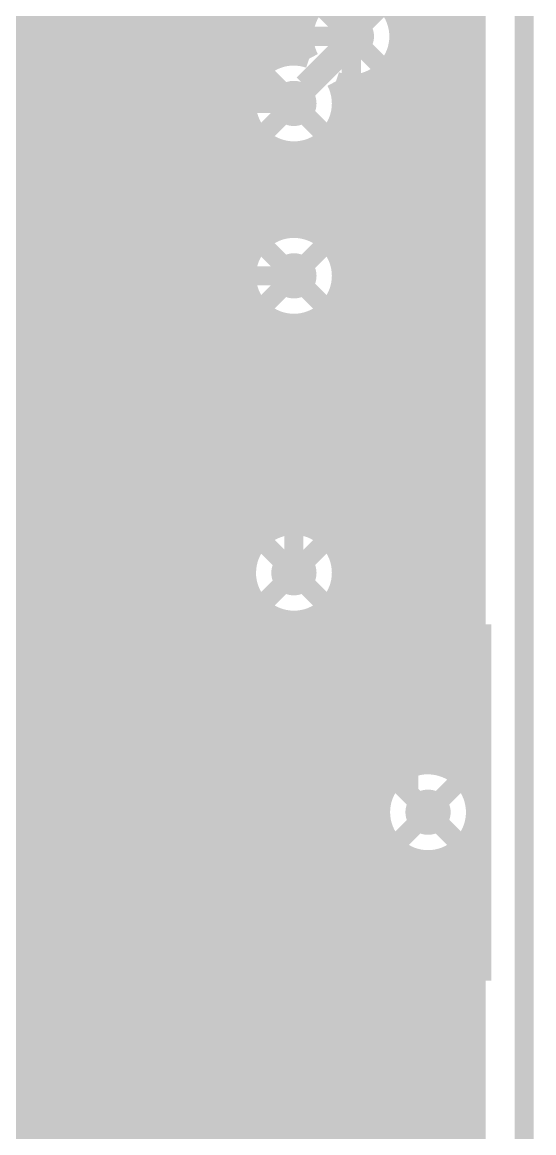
# Model space of a CAD drawing. Extents: x -3 to 92, y -53 to 125.
# Drawn here: x 80.34 to 87.13, y 92.78 to 107.5 of the extents above; entities that cross this region are included whole.
import ezdxf

# ---------------------------------------------------------------- set-up
doc = ezdxf.new("R2010")
doc.units = 0
doc.header["$MEASUREMENT"] = 0
doc.layers.get('0').update_dxf_attribs({"linetype": 'CONTINUOUS'})
for name, color, linetype in [('23-325-0_AST', 7, 'CONTINUOUS'), ('23-325-0_BOT', 7, 'CONTINUOUS'), ('23-325-0_DRD', 2, 'CONTINUOUS'), ('23-325-0_IN1', 4, 'CONTINUOUS'), ('23-325-0_IN2', 3, 'CONTINUOUS'), ('23-325-0_SMB', 5, 'CONTINUOUS'), ('23-325-0_SMT', 10, 'CONTINUOUS'), ('23-325-0_SPT', 14, 'CONTINUOUS'), ('23-325-0_SST', 9, 'CONTINUOUS'), ('23-325-0_TOP', 12, 'CONTINUOUS'), ('THRUHOLE_TAP', 8, 'CONTINUOUS')]:
    doc.layers.add(name, color=color, linetype=linetype)

# ---------------------------------------------------------------- blocks, each defined once
blk = doc.blocks.new('RECTANGLE_55')
blk.add_solid([(0.84963, 0.35052), (0.84963, -0.35052), (-0.84963, 0.35052), (-0.84963, -0.35052)])
blk = doc.blocks.new('ROUND_68')
at = {"const_width": 0.29972}
blk.add_lwpolyline([(-0.14986, 0, 1), (0.14986, 0, 1)], format="xyb", close=True, dxfattribs=at)
blk = doc.blocks.new('ROUND_78')
at = {"const_width": 0.29972}
blk.add_lwpolyline([(-0.14986, 0, 1), (0.14986, 0, 1)], format="xyb", close=True, dxfattribs=at)
blk = doc.blocks.new('ROUND_79')
at = {"const_width": 0.29972}
blk.add_lwpolyline([(-0.14986, 0, 1), (0.14986, 0, 1)], format="xyb", close=True, dxfattribs=at)
blk = doc.blocks.new('RECTANGLE_9')
blk.add_solid([(1.6002, 0.8001), (1.6002, -0.8001), (-1.6002, 0.8001), (-1.6002, -0.8001)])
blk = doc.blocks.new('RECTANGLE_17')
blk.add_solid([(0.508, 0.635), (0.508, -0.635), (-0.508, 0.635), (-0.508, -0.635)])
blk = doc.blocks.new('ROUND_84')
at = {"const_width": 0.10033}
blk.add_lwpolyline([(-0.050164, 0, 1), (0.050164, 0, 1)], format="xyb", close=True, dxfattribs=at)

msp = doc.modelspace()

# ---------------------------------------------------------------- linework, layer by layer
at = {"layer": '23-325-0_AST'}
for points, const_width in [([(87.00008, -5.00126), (87.00008, 124.99848), (-2.99974, 124.99848), (-2.99974, -5.00126), (87.00008, -5.00126)], 0.254), ([(70.0659, 99.31654), (74.56424, 99.31654), (74.56424, 100.31476), (76.56576, 100.31476), (76.56576, 99.31654), (81.0641, 99.31654), (81.0641, 115.31346), (76.56576, 115.31346), (76.56576, 114.31524), (74.56424, 114.31524), (74.56424, 115.31346), (71.5645, 115.31346), (70.0659, 113.81486), (70.0659, 99.31654)], 0.1524), ([(86.487, 99.441), (86.487, 94.869), (84.709, 94.869), (84.455, 95.123), (84.201, 94.869), (82.423, 94.869), (82.423, 99.441), (86.487, 99.441)], 0.1524), ([(85.07984, 98.12274), (85.07984, 97.64776), (84.4042, 98.12274), (84.23402, 98.12274), (84.06384, 98.06178), (84.06384, 97.70618), (84.23402, 97.64776)], 0.1524), ([(80.76946, 95.71482), (80.76946, 96.51492), (79.36992, 97.91446), (78.56982, 97.91446), (78.56982, 97.67316)], 0.1524), ([(85.07984, 97.28454), (85.07984, 97.04578)], 0.1524), ([(85.07984, 97.16516), (84.06384, 97.16516), (84.23402, 97.04578)], 0.1524), ([(84.9122, 96.09074), (85.07984, 96.14916), (85.07984, 96.38538), (84.9122, 96.44634), (84.74202, 96.56318), (84.23402, 96.56318), (84.06384, 96.50476), (84.06384, 96.14916), (84.23402, 96.09074), (84.9122, 96.09074)], 0.1524), ([(84.74202, 96.32696), (85.07984, 96.56318)], 0.1524), ([(80.52816, 95.71482), (80.76946, 95.71482), (80.76946, 94.94012), (80.76946, 94.28988), (80.76946, 93.51518), (80.52816, 93.51518)], 0.1524), ([(80.76946, 94.28988), (81.11998, 94.28988), (81.11998, 94.94012), (80.76946, 94.94012)], 0.1524), ([(80.6196, 94.615), (80.11922, 94.615)], 0.1524), ([(78.56982, 91.55684), (78.56982, 91.31554), (79.36992, 91.31554), (80.76946, 92.71508), (80.76946, 93.51518)], 0.1524)]:
    msp.add_lwpolyline(points, dxfattribs=dict(at, const_width=const_width))
at = {"layer": '23-325-0_AST', "const_width": 0.1524}
for points in [[(80.6196, 94.615, 0.4142136), (77.47, 97.7646)], [(80.52816, 95.71482, 0.2237066), (78.56982, 97.67316)], [(77.47, 91.4654, 0.4142136), (80.6196, 94.615)], [(78.56982, 91.55684, 0.2237066), (80.52816, 93.51518)]]:
    msp.add_lwpolyline(points, format="xyb", dxfattribs=at)
at = {"layer": '23-325-0_BOT', "const_width": 0.254}
for points in [[(80.3656, 116.56314), (80.3656, 72.54748)], [(80.5942, 116.33708), (80.5942, 69.81952)], [(80.8228, 116.13642), (80.8228, 69.84238)], [(81.0514, 115.95862), (81.0514, 69.77888)], [(81.28, 115.80114), (81.28, 69.58584)], [(81.5086, 115.66144), (81.5086, 58.8772)], [(81.7372, 115.53952), (81.7372, 98.7552)], [(86.233, 115.52428), (86.233, 97.39884)], [(85.852, 115.3541), (85.852, 97.64522)], [(86.0806, 115.45062), (86.0806, 97.5487)], [(85.3948, 115.19662), (85.3948, 97.56394)], [(85.6234, 115.26774), (85.6234, 97.6503)], [(83.1088, 115.07724), (83.1088, 58.8772)], [(81.9658, 113.47704), (81.9658, 101.15296)], [(82.8802, 113.49482), (82.8802, 101.13518)], [(82.1944, 113.32718), (82.1944, 101.30028)], [(82.423, 113.28908), (82.423, 101.34092)], [(82.6516, 113.3348), (82.6516, 101.2952)], [(83.3374, 109.05998), (83.3374, 106.58348)], [(83.566, 108.71708), (83.566, 106.92638)], [(83.7946, 108.60786), (83.7946, 107.0356)], [(84.0232, 108.59516), (84.0232, 107.05084)], [(84.09178, 107.442), (65.39484, 107.442)], [(86.233, 107.442), (85.32622, 107.442)], [(84.0867, 107.2134), (70.69328, 107.2134)], [(86.233, 107.2134), (85.3313, 107.2134)], [(83.6549, 106.9848), (70.90918, 106.9848)], [(86.233, 106.9848), (85.24494, 106.9848)], [(85.1662, 106.88066), (85.1662, 97.31756)], [(83.41106, 106.7562), (70.98284, 106.7562)], [(84.709, 106.68508), (84.709, 58.8772)], [(84.9376, 106.72826), (84.9376, 58.8772)], [(86.233, 106.7562), (84.99856, 106.7562)], [(83.3247, 106.5276), (70.9676, 106.5276)], [(86.233, 106.5276), (84.5693, 106.5276)], [(83.32978, 106.299), (70.85838, 106.299)], [(83.3374, 106.26598), (83.3374, 104.29748)], [(86.233, 106.299), (84.56422, 106.299)], [(83.4263, 106.0704), (70.51548, 106.0704)], [(86.233, 106.0704), (84.4677, 106.0704)], [(84.4804, 106.09072), (84.4804, 104.47528)], [(83.566, 105.92308), (83.566, 104.64038)], [(83.71078, 105.8418), (70.8152, 105.8418)], [(83.7946, 105.81386), (83.7946, 104.7496)], [(84.0232, 105.80116), (84.0232, 104.76484)], [(86.233, 105.8418), (84.18322, 105.8418)], [(84.2518, 105.87482), (84.2518, 104.69118)], [(86.233, 105.6132), (70.9549, 105.6132)], [(86.233, 105.3846), (70.98792, 105.3846)], [(86.233, 105.156), (70.93458, 105.156)], [(86.233, 104.9274), (70.76186, 104.9274)], [(83.6549, 104.6988), (70.64756, 104.6988)], [(86.233, 104.6988), (84.23656, 104.6988)], [(83.41106, 104.4702), (70.89394, 104.4702)], [(86.233, 104.4702), (84.48294, 104.4702)], [(83.3247, 104.2416), (70.9803, 104.2416)], [(86.233, 104.2416), (84.5693, 104.2416)], [(83.32978, 104.013), (70.97522, 104.013)], [(86.233, 104.013), (84.56422, 104.013)], [(83.3374, 103.97998), (83.3374, 100.36048)], [(83.4263, 103.7844), (70.8787, 103.7844)], [(86.233, 103.7844), (84.4677, 103.7844)], [(84.4804, 103.80472), (84.4804, 100.53828)], [(83.71078, 103.5558), (70.59422, 103.5558)], [(83.566, 103.63708), (83.566, 100.70338)], [(86.233, 103.5558), (84.18322, 103.5558)], [(84.2518, 103.58882), (84.2518, 100.75418)], [(83.7946, 103.52786), (83.7946, 100.8126)], [(84.0232, 103.51516), (84.0232, 100.82784)], [(86.233, 103.3272), (65.8622, 103.3272)], [(86.233, 103.0986), (65.8622, 103.0986)], [(86.233, 102.87), (65.8622, 102.87)], [(86.233, 102.6414), (65.8622, 102.6414)], [(86.233, 102.4128), (65.8622, 102.4128)], [(86.233, 102.1842), (65.8622, 102.1842)], [(86.233, 101.9556), (65.8622, 101.9556)], [(86.233, 101.727), (65.8622, 101.727)], [(86.233, 101.4984), (65.8622, 101.4984)], [(82.12328, 101.2698), (69.00418, 101.2698)], [(86.233, 101.2698), (82.70494, 101.2698)], [(81.8769, 101.0412), (69.25056, 101.0412)], [(86.233, 101.0412), (82.95132, 101.0412)], [(81.79308, 100.8126), (69.33692, 100.8126)], [(83.78698, 100.8126), (83.03514, 100.8126)], [(86.233, 100.8126), (84.10448, 100.8126)], [(81.79816, 100.584), (69.33184, 100.584)], [(83.44408, 100.584), (83.03006, 100.584)], [(86.233, 100.584), (84.44738, 100.584)], [(81.89468, 100.3554), (69.23532, 100.3554)], [(83.33486, 100.3554), (82.93354, 100.3554)], [(86.233, 100.3554), (84.5566, 100.3554)], [(81.9658, 100.26904), (81.9658, 98.8949)], [(82.8802, 100.28682), (82.8802, 88.94318)], [(82.17916, 100.1268), (68.95084, 100.1268)], [(82.1944, 100.11918), (82.1944, 98.92792)], [(82.423, 100.08108), (82.423, 98.87458)], [(83.32216, 100.1268), (82.64906, 100.1268)], [(82.6516, 100.1268), (82.6516, 98.70186)], [(83.3374, 100.04298), (83.3374, 58.8772)], [(86.233, 100.1268), (84.57184, 100.1268)], [(83.39582, 99.8982), (65.8622, 99.8982)], [(84.4804, 99.86772), (84.4804, 85.18906)], [(86.233, 99.8982), (84.49818, 99.8982)], [(83.61172, 99.6696), (67.84848, 99.6696)], [(83.566, 99.70008), (83.566, 85.07984)], [(83.7946, 99.59086), (83.7946, 85.27288)], [(84.0232, 99.57816), (84.0232, 85.33638)], [(84.2518, 99.65182), (84.2518, 85.31352)], [(86.233, 99.6696), (84.28228, 99.6696)], [(86.233, 99.441), (68.19138, 99.441)], [(86.233, 99.2124), (68.3006, 99.2124)], [(86.233, 98.9838), (68.31584, 98.9838)], [(81.73466, 98.7552), (68.24218, 98.7552)], [(86.233, 98.7552), (82.6008, 98.7552)], [(81.58226, 98.5266), (68.02628, 98.5266)], [(86.233, 98.5266), (82.75574, 98.5266)], [(81.53908, 98.298), (65.8622, 98.298)], [(86.233, 98.298), (82.79892, 98.298)], [(81.58226, 98.0694), (65.8622, 98.0694)], [(86.233, 98.0694), (82.75574, 98.0694)], [(81.73466, 97.8408), (65.8622, 97.8408)], [(81.7372, 97.83826), (81.7372, 58.8772)], [(86.233, 97.8408), (82.6008, 97.8408)], [(82.6516, 97.8916), (82.6516, 89.1032)], [(81.9658, 97.7011), (81.9658, 88.96096)], [(82.1944, 97.66808), (82.1944, 89.10828)], [(82.423, 97.72142), (82.423, 89.14892)], [(85.48878, 97.6122), (65.8622, 97.6122)], [(86.233, 97.6122), (85.96122, 97.6122)], [(85.2043, 97.3836), (65.8622, 97.3836)], [(85.10778, 97.155), (65.8622, 97.155)], [(85.1027, 96.9264), (66.52006, 96.9264)], [(85.18906, 96.6978), (66.64452, 96.6978)], [(85.1662, 96.7359), (85.1662, 69.50456)], [(86.233, 96.65462), (86.233, 69.58584)], [(85.3948, 96.49206), (85.3948, 69.75094)], [(86.0806, 96.5073), (86.0806, 69.7357)], [(85.4329, 96.4692), (66.66738, 96.4692)], [(85.6234, 96.4057), (85.6234, 69.8373)], [(85.852, 96.41078), (85.852, 69.83222)], [(86.233, 96.4692), (86.01456, 96.4692)], [(86.233, 96.2406), (66.60388, 96.2406)], [(86.233, 96.012), (66.4972, 96.012)], [(86.233, 95.7834), (66.4972, 95.7834)], [(86.233, 95.5548), (66.4972, 95.5548)], [(86.233, 95.3262), (66.4972, 95.3262)], [(86.233, 95.0976), (66.4972, 95.0976)], [(86.233, 94.869), (66.4972, 94.869)], [(86.233, 94.6404), (66.4972, 94.6404)], [(86.233, 94.4118), (66.4972, 94.4118)], [(86.233, 94.1832), (66.4972, 94.1832)], [(86.233, 93.9546), (66.4972, 93.9546)], [(86.233, 93.726), (66.4972, 93.726)], [(86.233, 93.4974), (66.4972, 93.4974)], [(86.233, 93.2688), (66.4972, 93.2688)], [(86.233, 93.0402), (66.4972, 93.0402)], [(86.233, 92.8116), (66.4972, 92.8116)]]:
    msp.add_lwpolyline(points, dxfattribs=at)
for points in [[(84.709, 107.94492, 0.4142136), (84.07908, 107.315)], [(85.33892, 107.315, 0.4142136), (84.709, 107.94492)], [(84.07908, 107.315, 0.1219058), (84.15179, 107.0212)], [(84.709, 106.68508, 0.4142136), (85.33892, 107.315)], [(83.947, 107.05592, 0.4142136), (83.31708, 106.426)], [(84.1502, 107.02036, 0.0825425), (83.947, 107.05413)], [(84.50326, 106.7181, 0.0831731), (84.709, 106.68364)], [(84.57692, 106.426, 0.1214763), (84.5047, 106.71886)], [(83.31708, 106.426, 0.4142136), (83.947, 105.79608)], [(83.947, 105.79608, 0.4142136), (84.57692, 106.426)], [(83.947, 104.76992, 0.4142136), (83.31708, 104.14)], [(84.57692, 104.14, 0.4142136), (83.947, 104.76992)], [(83.31708, 104.14, 0.4142136), (83.947, 103.51008)], [(83.947, 103.51008, 0.4142136), (84.57692, 104.14)], [(82.41538, 101.34092, 0.4142136), (81.78546, 100.711)], [(83.0453, 100.711, 0.4142136), (82.41538, 101.34092)], [(83.947, 100.83292, 0.4142136), (83.31708, 100.203)], [(84.57692, 100.203, 0.4142136), (83.947, 100.83292)], [(81.78546, 100.711, 0.4142136), (82.41538, 100.08108)], [(82.41538, 100.08108, 0.4142136), (83.0453, 100.711)], [(83.31708, 100.203, 0.4142136), (83.947, 99.57308)], [(83.947, 99.57308, 0.4142136), (84.57692, 100.203)], [(82.169, 98.92792, 0.4142136), (81.53908, 98.298)], [(82.169, 98.92792, 0.4142136), (81.53908, 98.298)], [(82.79892, 98.298, 0.4142136), (82.169, 98.92792)], [(82.79892, 98.298, 0.4142136), (82.169, 98.92792)], [(81.53908, 98.298, 0.4142136), (82.169, 97.66808)], [(81.53908, 98.298, 0.4142136), (82.169, 97.66808)], [(82.169, 97.66808, 0.4142136), (82.79892, 98.298)], [(82.169, 97.66808, 0.4142136), (82.79892, 98.298)], [(85.725, 97.65792, 0.4142136), (85.09508, 97.028)], [(86.233, 97.39884, 0.2394815), (85.725, 97.65696)], [(85.09508, 97.028, 0.4142136), (85.725, 96.39808)], [(85.725, 96.39808, 0.238621), (86.23257, 96.65494)]]:
    msp.add_lwpolyline(points, format="xyb", dxfattribs=at)
at = {"layer": '23-325-0_DRD', "const_width": 0.254}
for points in [[(87.00008, -5.00126), (87.00008, 124.99848), (-2.99974, 124.99848), (-2.99974, -5.00126), (87.00008, -5.00126)], [(85.344, 107.95), (84.074, 106.68)], [(85.344, 106.68), (84.074, 107.95)], [(84.582, 107.061), (83.312, 105.791)], [(84.582, 105.791), (83.312, 107.061)], [(84.582, 104.775), (83.312, 103.505)], [(84.582, 103.505), (83.312, 104.775)], [(83.05038, 101.346), (81.78038, 100.076)], [(83.05038, 100.076), (81.78038, 101.346)], [(83.05038, 101.346), (81.78038, 100.076)], [(83.05038, 100.076), (81.78038, 101.346)], [(84.582, 100.838), (83.312, 99.568)], [(84.582, 99.568), (83.312, 100.838)], [(82.804, 98.933), (81.534, 97.663)], [(82.804, 97.663), (81.534, 98.933)], [(82.804, 98.933), (81.534, 97.663)], [(82.804, 97.663), (81.534, 98.933)], [(86.36, 97.663), (85.09, 96.393)], [(86.36, 96.393), (85.09, 97.663)]]:
    msp.add_lwpolyline(points, dxfattribs=at)
at = {"layer": '23-325-0_IN1', "const_width": 0.254}
for points in [[(80.3402, 124.46), (80.3402, 72.62622)], [(80.5688, 124.46), (80.5688, 69.8119)], [(80.7974, 124.46), (80.7974, 69.84492)], [(81.026, 124.46), (81.026, 69.79158)], [(81.2546, 124.46), (81.2546, 69.61886)], [(81.4832, 124.46), (81.4832, 50.1269)], [(81.7118, 124.46), (81.7118, 49.9872)], [(81.9404, 124.46), (81.9404, 49.68748)], [(86.0552, 124.46), (86.0552, 97.56394)], [(86.2838, 124.46), (86.2838, 97.31756)], [(86.36, 124.46), (86.36, -4.572)], [(82.169, 119.38762), (82.169, 50.03038)], [(85.8266, 119.37746), (85.8266, 97.6503)], [(82.3976, 118.9228), (82.3976, 50.1396)], [(85.598, 118.91772), (85.598, 97.64522)], [(82.6262, 118.6434), (82.6262, 50.15484)], [(85.3694, 118.63832), (85.3694, 97.5487)], [(82.8548, 118.44528), (82.8548, 50.08118)], [(83.0834, 118.3005), (83.0834, 49.86528)], [(83.312, 118.19636), (83.312, 49.90084)], [(83.5406, 108.7374), (83.5406, 106.90606)], [(83.7692, 108.61548), (83.7692, 107.03052)], [(83.9978, 108.59262), (83.9978, 107.05338)], [(84.09178, 107.442), (78.93304, 107.442)], [(86.36, 107.442), (85.32622, 107.442)], [(84.0867, 107.2134), (78.93558, 107.2134)], [(86.36, 107.2134), (85.3313, 107.2134)], [(83.6549, 106.9848), (78.87462, 106.9848)], [(86.36, 106.9848), (85.24494, 106.9848)], [(85.1408, 106.85526), (85.1408, 97.26422)], [(83.41106, 106.7562), (78.72984, 106.7562)], [(84.6836, 106.68508), (84.6836, 90.52306)], [(84.9122, 106.7181), (84.9122, 90.64752)], [(86.36, 106.7562), (84.99856, 106.7562)], [(83.3247, 106.5276), (78.39202, 106.5276)], [(86.36, 106.5276), (84.5693, 106.5276)], [(83.32978, 106.299), (70.85838, 106.299)], [(86.36, 106.299), (84.56422, 106.299)], [(83.4263, 106.0704), (70.51548, 106.0704)], [(84.455, 106.05262), (84.455, 104.51084)], [(86.36, 106.0704), (84.4677, 106.0704)], [(83.5406, 105.9434), (83.5406, 104.62006)], [(83.71078, 105.8418), (70.8152, 105.8418)], [(83.7692, 105.82148), (83.7692, 104.74452)], [(83.9978, 105.79862), (83.9978, 104.76738)], [(86.36, 105.8418), (84.18322, 105.8418)], [(84.2264, 105.86212), (84.2264, 104.70388)], [(86.36, 105.6132), (70.9549, 105.6132)], [(86.36, 105.3846), (78.67904, 105.3846)], [(86.36, 105.156), (78.85176, 105.156)], [(86.36, 104.9274), (78.92796, 104.9274)], [(83.6549, 104.6988), (78.93812, 104.6988)], [(86.36, 104.6988), (84.23656, 104.6988)], [(83.41106, 104.4702), (78.88478, 104.4702)], [(86.36, 104.4702), (84.48294, 104.4702)], [(83.3247, 104.2416), (78.75016, 104.2416)], [(86.36, 104.2416), (84.5693, 104.2416)], [(83.32978, 104.013), (78.45298, 104.013)], [(86.36, 104.013), (84.56422, 104.013)], [(83.4263, 103.7844), (70.8787, 103.7844)], [(84.455, 103.76662), (84.455, 100.57384)], [(86.36, 103.7844), (84.4677, 103.7844)], [(83.71078, 103.5558), (70.59422, 103.5558)], [(83.5406, 103.6574), (83.5406, 100.68306)], [(86.36, 103.5558), (84.18322, 103.5558)], [(84.2264, 103.57612), (84.2264, 100.76688)], [(83.7692, 103.53548), (83.7692, 100.80752)], [(83.9978, 103.51262), (83.9978, 100.83038)], [(86.36, 103.3272), (60.74156, 103.3272)], [(86.36, 103.0986), (60.51804, 103.0986)], [(86.36, 102.87), (77.3811, 102.87)], [(86.36, 102.6414), (77.56652, 102.6414)], [(86.36, 102.4128), (77.65288, 102.4128)], [(86.36, 102.1842), (77.67066, 102.1842)], [(86.36, 101.9556), (77.62494, 101.9556)], [(86.36, 101.727), (77.50048, 101.727)], [(86.36, 101.4984), (77.23378, 101.4984)], [(86.36, 101.2698), (11.8745, 101.2698)], [(86.36, 101.0412), (31.8008, 101.0412)], [(83.78698, 100.8126), (31.95574, 100.8126)], [(86.36, 100.8126), (84.10448, 100.8126)], [(83.44408, 100.584), (31.99892, 100.584)], [(86.36, 100.584), (84.44738, 100.584)], [(83.33486, 100.3554), (59.99226, 100.3554)], [(86.36, 100.3554), (84.5566, 100.3554)], [(83.32216, 100.1268), (60.48502, 100.1268)], [(86.36, 100.1268), (84.57184, 100.1268)], [(83.39582, 99.8982), (60.72124, 99.8982)], [(86.36, 99.8982), (84.49818, 99.8982)], [(83.5406, 99.7204), (83.5406, 85.04428)], [(84.455, 99.82962), (84.455, 85.20938)], [(83.61172, 99.6696), (67.84848, 99.6696)], [(83.7692, 99.59848), (83.7692, 85.26018)], [(83.9978, 99.57562), (83.9978, 85.33384)], [(84.2264, 99.63912), (84.2264, 85.3186)], [(86.36, 99.6696), (84.28228, 99.6696)], [(86.36, 99.441), (68.19138, 99.441)], [(86.36, 99.2124), (68.3006, 99.2124)], [(86.36, 98.9838), (68.31584, 98.9838)], [(86.36, 98.7552), (68.24218, 98.7552)], [(86.36, 98.5266), (68.02628, 98.5266)], [(86.36, 98.298), (60.77966, 98.298)], [(86.36, 98.0694), (61.80328, 98.0694)], [(86.36, 97.8408), (62.01918, 97.8408)], [(85.48878, 97.6122), (62.09284, 97.6122)], [(86.36, 97.6122), (85.96122, 97.6122)], [(85.2043, 97.3836), (62.0776, 97.3836)], [(86.36, 97.3836), (86.2457, 97.3836)], [(85.10778, 97.155), (61.96838, 97.155)], [(85.1027, 96.9264), (66.52006, 96.9264)], [(85.1408, 96.79178), (85.1408, 90.67038)], [(85.18906, 96.6978), (66.64452, 96.6978)], [(86.36, 96.6978), (86.26094, 96.6978)], [(86.2838, 96.7359), (86.2838, 69.50456)], [(85.3694, 96.5073), (85.3694, 90.60688)], [(86.0552, 96.49206), (86.0552, 69.75094)], [(85.4329, 96.4692), (66.66738, 96.4692)], [(85.598, 96.41078), (85.598, 90.41384)], [(85.8266, 96.4057), (85.8266, 69.8373)], [(86.36, 96.4692), (86.01456, 96.4692)], [(86.36, 96.2406), (66.60388, 96.2406)], [(86.36, 96.012), (66.41084, 96.012)], [(86.36, 95.7834), (-2.413, 95.7834)], [(86.36, 95.5548), (-2.413, 95.5548)], [(86.36, 95.3262), (29.8958, 95.3262)], [(86.36, 95.0976), (30.05074, 95.0976)], [(86.36, 94.869), (30.09392, 94.869)], [(86.36, 94.6404), (30.05074, 94.6404)], [(86.36, 94.4118), (29.8958, 94.4118)], [(86.36, 94.1832), (28.33624, 94.1832)], [(86.36, 93.9546), (33.17748, 93.9546)], [(86.36, 93.726), (33.52038, 93.726)], [(86.36, 93.4974), (33.6296, 93.4974)], [(86.36, 93.2688), (33.64484, 93.2688)], [(86.36, 93.0402), (33.57118, 93.0402)], [(86.36, 92.8116), (33.35528, 92.8116)]]:
    msp.add_lwpolyline(points, dxfattribs=at)
for points in [[(84.709, 107.94492, 0.4142136), (84.07908, 107.315)], [(85.33892, 107.315, 0.4142136), (84.709, 107.94492)], [(84.07908, 107.315, 0.1219058), (84.15179, 107.0212)], [(84.709, 106.68508, 0.4142136), (85.33892, 107.315)], [(83.947, 107.05592, 0.4142136), (83.31708, 106.426)], [(84.1502, 107.02036, 0.0825425), (83.947, 107.05413)], [(84.50326, 106.7181, 0.0831731), (84.709, 106.68364)], [(84.57692, 106.426, 0.1214763), (84.5047, 106.71886)], [(83.31708, 106.426, 0.4142136), (83.947, 105.79608)], [(83.947, 105.79608, 0.4142136), (84.57692, 106.426)], [(83.947, 104.76992, 0.4142136), (83.31708, 104.14)], [(84.57692, 104.14, 0.4142136), (83.947, 104.76992)], [(83.31708, 104.14, 0.4142136), (83.947, 103.51008)], [(83.947, 103.51008, 0.4142136), (84.57692, 104.14)], [(83.947, 100.83292, 0.4142136), (83.31708, 100.203)], [(84.57692, 100.203, 0.4142136), (83.947, 100.83292)], [(83.31708, 100.203, 0.4142136), (83.947, 99.57308)], [(83.947, 99.57308, 0.4142136), (84.57692, 100.203)], [(85.725, 97.65792, 0.4142136), (85.09508, 97.028)], [(86.35492, 97.028, 0.4142136), (85.725, 97.65792)], [(85.09508, 97.028, 0.4142136), (85.725, 96.39808)], [(85.725, 96.39808, 0.4142136), (86.35492, 97.028)]]:
    msp.add_lwpolyline(points, format="xyb", dxfattribs=at)
at = {"layer": '23-325-0_IN2', "const_width": 0.254}
for points in [[(84.709, 107.315), (80.01, 107.315), (78.994, 106.299), (71.374, 106.299), (70.993, 106.68), (70.358, 106.68)], [(83.947, 106.426), (80.01, 106.426), (79.375, 105.791), (71.247, 105.791), (70.866, 105.41), (70.358, 105.41), (64.135, 105.41)], [(83.947, 104.14), (79.502, 104.14), (79.121, 103.759), (72.009, 103.759), (71.628, 104.14), (70.358, 104.14)], [(67.691, 99.06), (82.804, 99.06), (83.947, 100.203)], [(85.725, 97.028), (85.217, 96.52), (66.04, 96.52)]]:
    msp.add_lwpolyline(points, dxfattribs=at)
at = {"layer": '23-325-0_SMB', "const_width": 0.254}
for points in [[(78.359, 123.825), (78.359, 116.078), (82.804, 111.633), (82.804, 102.108), (81.153, 102.108), (81.153, 96.901)], [(80.3148, 114.1222), (80.3148, 74.422)], [(80.5434, 113.8936), (80.5434, 74.422)], [(80.772, 113.665), (80.772, 74.422)], [(81.0006, 113.4364), (81.0006, 74.422)], [(81.2292, 113.2078), (81.2292, 102.108)], [(81.4578, 112.9792), (81.4578, 102.108)], [(81.6864, 112.7506), (81.6864, 102.108)], [(81.915, 112.522), (81.915, 102.108)], [(82.1436, 112.2934), (82.1436, 102.108)], [(82.3722, 112.0648), (82.3722, 102.108)], [(82.6008, 111.8362), (82.6008, 102.108)], [(82.804, 107.442), (71.12, 107.442)], [(82.804, 107.2134), (71.12, 107.2134)], [(82.804, 106.9848), (71.12, 106.9848)], [(82.804, 106.7562), (71.12, 106.7562)], [(82.804, 106.5276), (71.12, 106.5276)], [(82.804, 106.299), (71.12, 106.299)], [(82.804, 106.0704), (71.12, 106.0704)], [(82.804, 105.8418), (71.12, 105.8418)], [(82.804, 105.6132), (71.12, 105.6132)], [(82.804, 105.3846), (71.12, 105.3846)], [(82.804, 105.156), (71.12, 105.156)], [(82.804, 104.9274), (71.12, 104.9274)], [(82.804, 104.6988), (71.12, 104.6988)], [(82.804, 104.4702), (71.12, 104.4702)], [(82.804, 104.2416), (71.12, 104.2416)], [(82.804, 104.013), (71.12, 104.013)], [(82.804, 103.7844), (71.12, 103.7844)], [(82.804, 103.5558), (71.12, 103.5558)], [(82.804, 103.3272), (71.12, 103.3272)], [(82.804, 103.0986), (71.12, 103.0986)], [(82.804, 102.87), (71.12, 102.87)], [(82.804, 102.6414), (69.596, 102.6414)], [(82.804, 102.4128), (69.596, 102.4128)], [(82.804, 102.1842), (69.596, 102.1842)], [(81.153, 101.9556), (69.596, 101.9556)], [(81.153, 101.727), (69.596, 101.727)], [(81.153, 101.4984), (69.596, 101.4984)], [(81.153, 101.2698), (69.596, 101.2698)], [(81.153, 101.0412), (69.596, 101.0412)], [(81.153, 100.8126), (69.596, 100.8126)], [(81.153, 100.584), (69.596, 100.584)], [(81.153, 100.3554), (69.596, 100.3554)], [(81.153, 100.1268), (69.596, 100.1268)], [(81.153, 99.8982), (69.596, 99.8982)], [(81.153, 99.6696), (69.596, 99.6696)], [(81.153, 99.441), (69.596, 99.441)], [(81.153, 99.2124), (69.596, 99.2124)], [(81.153, 98.9838), (69.596, 98.9838)], [(81.153, 98.7552), (69.596, 98.7552)], [(81.153, 98.5266), (69.596, 98.5266)], [(81.153, 98.298), (69.596, 98.298)], [(81.153, 98.0694), (69.596, 98.0694)], [(81.153, 97.8408), (69.596, 97.8408)], [(81.153, 97.6122), (67.183, 97.6122)], [(81.153, 97.3836), (67.183, 97.3836)], [(81.153, 97.155), (67.183, 97.155)], [(81.153, 96.9264), (67.183, 96.9264)], [(82.804, 96.901), (82.804, 90.297), (81.153, 90.297), (81.153, 74.422), (71.12, 74.422)], [(82.804, 96.901), (81.153, 96.901)], [(81.2292, 96.901), (81.2292, 90.297)], [(81.4578, 96.901), (81.4578, 90.297)], [(81.6864, 96.901), (81.6864, 90.297)], [(81.915, 96.901), (81.915, 90.297)], [(82.1436, 96.901), (82.1436, 90.297)], [(82.3722, 96.901), (82.3722, 90.297)], [(82.6008, 96.901), (82.6008, 90.297)], [(82.804, 96.6978), (67.183, 96.6978)], [(82.804, 96.4692), (67.183, 96.4692)], [(82.804, 96.2406), (67.183, 96.2406)], [(82.804, 96.012), (67.183, 96.012)], [(82.804, 95.7834), (67.183, 95.7834)], [(82.804, 95.5548), (67.183, 95.5548)], [(82.804, 95.3262), (67.183, 95.3262)], [(82.804, 95.0976), (67.183, 95.0976)], [(82.804, 94.869), (67.183, 94.869)], [(82.804, 94.6404), (67.183, 94.6404)], [(82.804, 94.4118), (67.183, 94.4118)], [(82.804, 94.1832), (67.183, 94.1832)], [(82.804, 93.9546), (67.183, 93.9546)], [(82.804, 93.726), (67.183, 93.726)], [(82.804, 93.4974), (67.183, 93.4974)], [(82.804, 93.2688), (67.183, 93.2688)], [(82.804, 93.0402), (67.183, 93.0402)], [(82.804, 92.8116), (67.183, 92.8116)]]:
    msp.add_lwpolyline(points, dxfattribs=at)
at = {"layer": '23-325-0_SST', "const_width": 0.1524}
for points in [[(70.0659, 99.31654), (70.0659, 113.81486), (71.5645, 115.31346), (74.56424, 115.31346), (74.56424, 114.31524), (76.56576, 114.31524), (76.56576, 115.31346), (81.0641, 115.31346), (81.0641, 99.31654), (76.56576, 99.31654), (76.56576, 100.31476), (74.56424, 100.31476), (74.56424, 99.31654), (70.0659, 99.31654)], [(86.487, 99.441), (82.423, 99.441), (82.423, 94.869), (84.201, 94.869), (84.455, 95.123), (84.709, 94.869), (86.487, 94.869), (86.487, 99.441)], [(80.76946, 95.71482), (80.76946, 96.51492), (79.36992, 97.91446), (78.56982, 97.91446), (78.56982, 97.67316)], [(80.52816, 95.71482), (80.76946, 95.71482), (80.76946, 94.94012), (80.76946, 94.28988), (80.76946, 93.51518), (80.52816, 93.51518)], [(80.6196, 94.615), (80.11922, 94.615)], [(84.4804, 93.40596), (84.4804, 94.42196), (84.36102, 94.25178)], [(83.40344, 93.57614), (83.4644, 93.40596), (83.70062, 93.40596), (83.75904, 93.57614), (83.87842, 93.74378), (83.87842, 94.25178), (83.82, 94.42196), (83.4644, 94.42196), (83.40344, 94.25178), (83.40344, 93.57614)], [(85.43544, 93.40596), (84.963, 93.40596), (85.43544, 94.08414), (85.43544, 94.25178), (85.37702, 94.42196), (85.02142, 94.42196), (84.963, 94.25178)], [(83.6422, 93.74378), (83.87842, 93.40596)], [(78.56982, 91.55684), (78.56982, 91.31554), (79.36992, 91.31554), (80.76946, 92.71508), (80.76946, 93.51518)], [(84.59724, 93.40596), (84.36102, 93.40596)]]:
    msp.add_lwpolyline(points, dxfattribs=at)
for points in [[(80.6196, 94.615, 0.4142136), (77.47, 97.7646)], [(80.52816, 95.71482, 0.2237066), (78.56982, 97.67316)], [(77.47, 91.4654, 0.4142136), (80.6196, 94.615)], [(78.56982, 91.55684, 0.2237066), (80.52816, 93.51518)]]:
    msp.add_lwpolyline(points, format="xyb", dxfattribs=at)
at = {"layer": '23-325-0_TOP'}
for points, const_width in [([(79.96936, 94.615), (80.645, 95.3008), (80.645, 111.633), (80.645, 111.76), (80.772, 111.76), (82.41538, 111.76)], 1.27), ([(79.96936, 94.615), (80.645, 95.3008), (80.645, 111.633)], 1.27), ([(82.41538, 107.95), (85.217, 107.95), (86.106, 107.061), (86.106, 99.06), (85.471, 98.425), (85.471, 98.298)], 0.254), ([(82.41538, 105.41), (84.201, 105.41), (84.709, 105.918), (84.709, 107.315)], 0.254), ([(85.32622, 107.19308), (85.6488, 106.8705)], 0.254), ([(85.3694, 107.1499), (85.3694, 99.2632)], 0.254), ([(85.5345, 106.9848), (85.24494, 106.9848)], 0.254), ([(85.1662, 106.88066), (85.1662, 105.918)], 0.254), ([(85.598, 106.9213), (85.598, 99.2632)], 0.254), ([(85.6488, 106.8705), (85.6488, 99.2632)], 0.254), ([(82.41538, 106.68), (83.693, 106.68), (83.947, 106.426)], 0.254), ([(85.6488, 106.7562), (85.1662, 106.7562)], 0.254), ([(85.6488, 106.5276), (85.1662, 106.5276)], 0.254), ([(85.6488, 106.299), (85.1662, 106.299)], 0.254), ([(85.6488, 106.0704), (85.1662, 106.0704)], 0.254), ([(85.1408, 105.76814), (85.1408, 99.2632)], 0.254), ([(85.6488, 105.8418), (85.15858, 105.8418)], 0.254), ([(85.6488, 105.6132), (85.04936, 105.6132)], 0.254), ([(85.03158, 105.59542), (84.52866, 105.08996)], 0.254), ([(84.9122, 105.4735), (84.9122, 99.2632)], 0.254), ([(85.6488, 105.3846), (84.82076, 105.3846)], 0.254), ([(84.6836, 105.2449), (84.6836, 99.2632)], 0.254), ([(84.455, 105.029), (84.455, 104.51084)], 0.254), ([(85.6488, 105.156), (84.59216, 105.156)], 0.254), ([(83.59394, 104.9528), (83.59394, 104.82072)], 0.254), ([(84.201, 104.9528), (83.59394, 104.9528)], 0.254), ([(85.6488, 104.9274), (83.59394, 104.9274)], 0.254), ([(83.7692, 104.9528), (83.7692, 104.74452)], 0.254), ([(83.9978, 104.9528), (83.9978, 104.76738)], 0.254), ([(84.2264, 104.9528), (84.2264, 104.70388)], 0.254), ([(83.59394, 104.82072), (83.59394, 104.72928)], 0.254), ([(83.59394, 104.72928), (83.59394, 104.6607)], 0.254), ([(83.6549, 104.6988), (83.59394, 104.6988)], 0.254), ([(85.6488, 104.6988), (84.23656, 104.6988)], 0.254), ([(85.6488, 104.4702), (84.48294, 104.4702)], 0.254), ([(82.41538, 104.14), (83.947, 104.14)], 0.254), ([(85.6488, 104.2416), (84.5693, 104.2416)], 0.254), ([(85.6488, 104.013), (84.56422, 104.013)], 0.254), ([(84.455, 103.76662), (84.455, 100.57384)], 0.254), ([(85.6488, 103.7844), (84.4677, 103.7844)], 0.254), ([(83.59394, 103.61676), (83.59394, 103.55072)], 0.254), ([(83.71078, 103.5558), (83.59394, 103.5558)], 0.254), ([(83.59394, 103.55072), (83.59394, 103.45928)], 0.254), ([(85.6488, 103.5558), (84.18322, 103.5558)], 0.254), ([(84.2264, 103.57612), (84.2264, 102.47376)], 0.254), ([(83.59394, 103.45928), (83.59394, 103.10622)], 0.254), ([(83.7692, 103.53548), (83.7692, 102.93096)], 0.254), ([(83.9978, 103.51262), (83.9978, 102.70236)], 0.254), ([(85.6488, 103.3272), (83.59394, 103.3272)], 0.254), ([(83.59394, 103.10622), (84.26958, 102.43058)], 0.254), ([(85.6488, 103.0986), (83.60156, 103.0986)], 0.254), ([(83.947, 100.203), (83.947, 102.108), (83.185, 102.87), (82.41538, 102.87)], 0.254), ([(85.6488, 102.87), (83.83016, 102.87)], 0.254), ([(85.6488, 102.6414), (84.05876, 102.6414)], 0.254), ([(85.6488, 102.4128), (84.28736, 102.4128)], 0.254), ([(85.6488, 102.1842), (84.39658, 102.1842)], 0.254), ([(84.4042, 102.108), (84.4042, 100.6348)], 0.254), ([(85.6488, 101.9556), (84.4042, 101.9556)], 0.254), ([(85.6488, 101.727), (84.4042, 101.727)], 0.254), ([(82.41538, 100.711), (82.41538, 101.6)], 0.254), ([(82.41538, 100.711), (82.41538, 101.6)], 0.254), ([(85.6488, 101.4984), (84.4042, 101.4984)], 0.254), ([(85.6488, 101.2698), (84.4042, 101.2698)], 0.254), ([(85.6488, 101.0412), (84.4042, 101.0412)], 0.254), ([(81.6102, 100.91928), (81.6102, 98.58756)], 0.254), ([(81.6102, 100.91928), (81.6102, 98.58756)], 0.254), ([(81.82102, 100.91928), (81.6102, 100.91928)], 0.254), ([(81.7118, 100.91928), (81.7118, 98.7298)], 0.254), ([(83.4898, 100.91928), (83.0072, 100.91928)], 0.254), ([(83.0834, 100.91928), (83.0834, 99.2632)], 0.254), ([(83.312, 100.91928), (83.312, 99.2632)], 0.254), ([(83.4898, 100.91928), (83.4898, 100.6348)], 0.254), ([(81.79308, 100.8126), (81.6102, 100.8126)], 0.254), ([(83.4898, 100.8126), (83.03514, 100.8126)], 0.254), ([(85.6488, 100.8126), (84.4042, 100.8126)], 0.254), ([(81.79816, 100.584), (81.6102, 100.584)], 0.254), ([(83.44408, 100.584), (83.03006, 100.584)], 0.254), ([(85.6488, 100.584), (84.44738, 100.584)], 0.254), ([(81.89468, 100.3554), (81.6102, 100.3554)], 0.254), ([(83.33486, 100.3554), (82.93354, 100.3554)], 0.254), ([(85.6488, 100.3554), (84.5566, 100.3554)], 0.254), ([(81.9404, 100.29698), (81.9404, 98.88474)], 0.254), ([(82.8548, 100.25888), (82.8548, 99.2632)], 0.254), ([(82.17916, 100.1268), (81.6102, 100.1268)], 0.254), ([(82.169, 100.12934), (82.169, 98.92792)], 0.254), ([(82.3976, 100.08108), (82.3976, 98.88474)], 0.254), ([(82.6262, 100.11664), (82.6262, 99.2632)], 0.254), ([(83.32216, 100.1268), (82.64906, 100.1268)], 0.254), ([(85.6488, 100.1268), (84.57184, 100.1268)], 0.254), ([(83.39582, 99.8982), (81.6102, 99.8982)], 0.254), ([(85.6488, 99.8982), (84.49818, 99.8982)], 0.254), ([(83.5406, 99.7204), (83.5406, 99.2632)], 0.254), ([(84.455, 99.82962), (84.455, 96.9772)], 0.254), ([(83.61172, 99.6696), (81.6102, 99.6696)], 0.254), ([(83.7692, 99.59848), (83.7692, 99.2632)], 0.254), ([(83.9978, 99.57562), (83.9978, 99.2632)], 0.254), ([(84.2264, 99.63912), (84.2264, 99.2632)], 0.254), ([(85.6488, 99.6696), (84.28228, 99.6696)], 0.254), ([(85.6488, 99.441), (81.6102, 99.441)], 0.254), ([(82.6008, 99.2124), (81.6102, 99.2124)], 0.254), ([(84.2772, 99.2632), (82.6008, 99.2632)], 0.254), ([(82.6008, 99.2632), (82.6008, 98.7552)], 0.254), ([(84.2772, 99.2632), (84.2772, 97.3328)], 0.254), ([(84.6328, 99.2124), (84.2772, 99.2124)], 0.254), ([(84.6328, 99.2632), (84.6328, 97.3328)], 0.254), ([(85.6488, 99.2632), (84.6328, 99.2632)], 0.254), ([(82.6008, 98.9838), (81.6102, 98.9838)], 0.254), ([(84.6328, 98.9838), (84.2772, 98.9838)], 0.254), ([(81.73466, 98.7552), (81.6102, 98.7552)], 0.254), ([(84.6328, 98.7552), (84.2772, 98.7552)], 0.254), ([(84.6328, 98.5266), (84.2772, 98.5266)], 0.254), ([(82.169, 98.298), (83.439, 98.298)], 0.254), ([(83.439, 98.298), (82.169, 98.298)], 0.254), ([(84.6328, 98.298), (84.2772, 98.298)], 0.254), ([(85.471, 98.298), (85.471, 97.282), (85.725, 97.028)], 0.254), ([(81.6102, 98.0059), (81.6102, 95.7453)], 0.254), ([(81.6102, 98.0059), (81.6102, 95.7453)], 0.254), ([(84.6328, 98.0694), (84.2772, 98.0694)], 0.254), ([(81.73466, 97.8408), (81.6102, 97.8408)], 0.254), ([(81.7118, 97.86366), (81.7118, 95.7453)], 0.254), ([(82.6008, 97.83826), (82.6008, 97.3328)], 0.254), ([(84.6328, 97.8408), (84.2772, 97.8408)], 0.254), ([(81.9404, 97.71126), (81.9404, 88.93302)], 0.254), ([(82.169, 97.66808), (82.169, 89.09812)], 0.254), ([(82.3976, 97.71126), (82.3976, 89.14892)], 0.254), ([(82.6008, 97.6122), (81.6102, 97.6122)], 0.254), ([(84.6328, 97.6122), (84.2772, 97.6122)], 0.254), ([(82.6008, 97.3836), (81.6102, 97.3836)], 0.254), ([(84.6328, 97.3836), (84.2772, 97.3836)], 0.254), ([(84.2772, 97.3328), (82.6008, 97.3328)], 0.254), ([(82.6262, 97.3328), (82.6262, 89.11082)], 0.254), ([(82.8548, 97.3328), (82.8548, 88.96858)], 0.254), ([(83.0834, 97.3328), (83.0834, 88.31072)], 0.254), ([(83.312, 97.3328), (83.312, 88.31072)], 0.254), ([(83.5406, 97.3328), (83.5406, 88.31072)], 0.254), ([(83.7692, 97.3328), (83.7692, 96.9772)], 0.254), ([(83.9978, 97.3328), (83.9978, 96.9772)], 0.254), ([(84.2264, 97.3328), (84.2264, 96.9772)], 0.254), ([(85.0138, 97.3328), (84.6328, 97.3328)], 0.254), ([(84.6836, 97.3328), (84.6836, 96.9772)], 0.254), ([(84.9122, 97.3328), (84.9122, 96.9772)], 0.254), ([(85.0138, 97.3328), (85.0138, 97.282)], 0.254), ([(85.03158, 97.155), (81.6102, 97.155)], 0.254), ([(83.6168, 96.9264), (81.6102, 96.9264)], 0.254), ([(83.6168, 96.9772), (83.6168, 95.0468)], 0.254), ([(85.09762, 96.9772), (83.6168, 96.9772)], 0.254), ([(85.09508, 97.02038), (85.09709, 96.97716)], 0.254), ([(83.6168, 96.6978), (81.6102, 96.6978)], 0.254), ([(83.6168, 96.4692), (81.6102, 96.4692)], 0.254), ([(83.6168, 96.2406), (81.6102, 96.2406)], 0.254), ([(83.6168, 96.012), (81.6102, 96.012)], 0.254), ([(85.725, 69.215), (86.36, 69.85), (86.36, 92.456), (84.455, 94.361), (84.455, 96.012)], 0.254), ([(83.6168, 95.7834), (81.6102, 95.7834)], 0.254), ([(81.89976, 95.7453), (81.6102, 95.7453)], 0.254), ([(81.89976, 95.7453), (81.89976, 93.4847)], 0.254), ([(83.6168, 95.5548), (81.89976, 95.5548)], 0.254), ([(83.6168, 95.3262), (81.89976, 95.3262)], 0.254), ([(83.6168, 95.0976), (81.89976, 95.0976)], 0.254), ([(83.9978, 95.0468), (83.6168, 95.0468)], 0.254), ([(83.7692, 95.0468), (83.7692, 86.8172)], 0.254), ([(83.9978, 95.0468), (83.9978, 94.361)], 0.254), ([(83.9978, 94.869), (81.89976, 94.869)], 0.254), ([(80.645, 93.9292), (79.96936, 94.615)], 0.2032), ([(83.9978, 94.6404), (81.89976, 94.6404)], 0.254), ([(82.41538, 86.36), (80.645, 86.36), (80.645, 93.9292)], 1.27), ([(83.9978, 94.4118), (81.89976, 94.4118)], 0.254), ([(83.9978, 94.361), (83.9978, 86.8172)], 0.254), ([(84.03336, 94.1832), (81.89976, 94.1832)], 0.254), ([(84.13496, 94.03334), (85.9028, 92.2655)], 0.254), ([(84.2137, 93.9546), (81.89976, 93.9546)], 0.254), ([(84.2264, 93.9419), (84.2264, 86.8172)], 0.254), ([(84.4423, 93.726), (81.89976, 93.726)], 0.254), ([(84.455, 93.7133), (84.455, 89.0778)], 0.254), ([(84.6709, 93.4974), (81.6102, 93.4974)], 0.254), ([(81.6102, 93.4847), (81.6102, 88.31072)], 0.254), ([(81.89976, 93.4847), (81.6102, 93.4847)], 0.254), ([(81.7118, 93.4847), (81.7118, 88.31072)], 0.254), ([(84.6836, 93.4847), (84.6836, 89.0778)], 0.254), ([(84.8995, 93.2688), (81.6102, 93.2688)], 0.254), ([(84.9122, 93.2561), (84.9122, 89.0778)], 0.254), ([(85.1281, 93.0402), (81.6102, 93.0402)], 0.254), ([(85.1408, 93.0275), (85.1408, 89.0778)], 0.254), ([(85.3567, 92.8116), (81.6102, 92.8116)], 0.254), ([(85.3694, 92.7989), (85.3694, 89.0778)], 0.254)]:
    msp.add_lwpolyline(points, dxfattribs=dict(at, const_width=const_width))
at = {"layer": '23-325-0_TOP', "const_width": 0.254}
for points in [[(85.1662, 106.88066, 0.1421311), (85.32767, 107.19279)], [(85.03158, 105.59542, 0.1989124), (85.1652, 105.918)], [(85.03158, 105.59542, 0.1989124), (85.1652, 105.918)], [(84.201, 104.9528, 0.1989116), (84.52429, 105.08671)], [(83.947, 104.76992, 0.1500725), (83.59348, 104.66137)], [(84.57692, 104.14, 0.4142136), (83.947, 104.76992)], [(83.947, 103.51008, 0.4142136), (84.57692, 104.14)], [(83.59394, 103.61676, 0.1494947), (83.947, 103.50879)], [(84.4042, 102.108, 0.1989124), (84.27029, 102.43129)], [(81.82102, 100.91928, 0.0844639), (81.78558, 100.711)], [(83.0453, 100.711, 0.0848009), (83.00958, 100.92012)], [(81.78546, 100.711, 0.4142136), (82.41538, 100.08108)], [(82.41538, 100.08108, 0.4142136), (83.0453, 100.711)], [(83.4898, 100.6348, 0.1914993), (83.31813, 100.203)], [(84.57692, 100.203, 0.1914994), (84.40496, 100.63552)], [(83.31708, 100.203, 0.4142136), (83.947, 99.57308)], [(83.947, 99.57308, 0.4142136), (84.57692, 100.203)], [(82.169, 98.92792, 0.2801821), (81.6102, 98.58756)], [(82.169, 98.92792, 0.2801821), (81.6102, 98.58756)], [(82.6008, 98.7552, 0.1914993), (82.169, 98.92687)], [(82.6008, 98.7552, 0.1914993), (82.169, 98.92687)], [(81.6102, 98.0059, 0.2792178), (82.169, 97.66808)], [(81.6102, 98.0059, 0.2792178), (82.169, 97.66808)], [(82.169, 97.66808, 0.1907823), (82.60025, 97.83884)], [(82.169, 97.66808, 0.1907823), (82.60025, 97.83884)], [(85.0138, 97.282, 0.1531814), (85.09573, 97.02083)], [(83.9978, 94.361, 0.1989124), (84.13171, 94.03771)], [(83.9978, 94.361, 0.1989124), (84.13171, 94.03771)]]:
    msp.add_lwpolyline(points, format="xyb", dxfattribs=at)

# ---------------------------------------------------------------- block references
at = {"layer": '23-325-0_AST'}
for p in [(82.41538, 106.68), (82.41538, 105.41), (82.41538, 104.14), (82.41538, 102.87), (82.41538, 101.6)]:
    msp.add_blockref('RECTANGLE_55', p, dxfattribs=at)
at = {"layer": '23-325-0_BOT'}
for name, p in [('ROUND_68', (84.709, 107.315)), ('ROUND_68', (83.947, 106.426)), ('ROUND_68', (83.947, 104.14)), ('ROUND_78', (82.41538, 100.711)), ('ROUND_68', (83.947, 100.203)), ('ROUND_78', (82.169, 98.298)), ('ROUND_68', (85.725, 97.028))]:
    msp.add_blockref(name, p, dxfattribs=at)
at = {"layer": '23-325-0_IN1'}
for name, p in [('ROUND_78', (84.709, 107.315)), ('ROUND_78', (83.947, 106.426)), ('ROUND_78', (83.947, 104.14)), ('ROUND_78', (82.41538, 100.711)), ('ROUND_79', (83.947, 100.203)), ('ROUND_78', (82.169, 98.298)), ('ROUND_78', (85.725, 97.028))]:
    msp.add_blockref(name, p, dxfattribs=at)
at = {"layer": '23-325-0_IN2'}
for name, p in [('ROUND_68', (84.709, 107.315)), ('ROUND_68', (83.947, 106.426)), ('ROUND_68', (83.947, 104.14)), ('ROUND_78', (82.41538, 100.711)), ('ROUND_68', (83.947, 100.203)), ('ROUND_78', (82.169, 98.298)), ('ROUND_68', (85.725, 97.028))]:
    msp.add_blockref(name, p, dxfattribs=at)
at = {"layer": '23-325-0_SMT'}
for name, p in [('RECTANGLE_55', (82.41538, 106.68)), ('RECTANGLE_55', (82.41538, 105.41)), ('RECTANGLE_55', (82.41538, 104.14)), ('RECTANGLE_55', (82.41538, 102.87)), ('RECTANGLE_55', (82.41538, 101.6)), ('RECTANGLE_17', (83.439, 98.298)), ('RECTANGLE_17', (85.471, 98.298)), ('RECTANGLE_17', (84.455, 96.012)), ('RECTANGLE_9', (79.96936, 94.615))]:
    msp.add_blockref(name, p, dxfattribs=at)
at = {"layer": '23-325-0_SPT'}
for name, p in [('RECTANGLE_55', (82.41538, 106.68)), ('RECTANGLE_55', (82.41538, 105.41)), ('RECTANGLE_55', (82.41538, 104.14)), ('RECTANGLE_55', (82.41538, 102.87)), ('RECTANGLE_55', (82.41538, 101.6)), ('RECTANGLE_17', (83.439, 98.298)), ('RECTANGLE_17', (85.471, 98.298)), ('RECTANGLE_17', (84.455, 96.012)), ('RECTANGLE_9', (79.96936, 94.615))]:
    msp.add_blockref(name, p, dxfattribs=at)
at = {"layer": '23-325-0_TOP'}
for name, p in [('ROUND_68', (84.709, 107.315)), ('RECTANGLE_55', (82.41538, 106.68)), ('ROUND_68', (83.947, 106.426)), ('RECTANGLE_55', (82.41538, 105.41)), ('RECTANGLE_55', (82.41538, 104.14)), ('ROUND_68', (83.947, 104.14)), ('RECTANGLE_55', (82.41538, 102.87)), ('RECTANGLE_55', (82.41538, 101.6)), ('ROUND_68', (82.41538, 100.711)), ('ROUND_68', (83.947, 100.203)), ('RECTANGLE_17', (83.439, 98.298)), ('RECTANGLE_17', (85.471, 98.298)), ('ROUND_68', (82.169, 98.298)), ('ROUND_68', (85.725, 97.028)), ('RECTANGLE_17', (84.455, 96.012)), ('RECTANGLE_9', (79.96936, 94.615))]:
    msp.add_blockref(name, p, dxfattribs=at)
at = {"layer": 'THRUHOLE_TAP'}
for p in [(84.709, 107.315), (83.947, 106.426), (83.947, 104.14), (82.41538, 100.711), (83.947, 100.203), (82.169, 98.298), (85.725, 97.028)]:
    msp.add_blockref('ROUND_84', p, dxfattribs=at)

doc.saveas('drawing.dxf')
